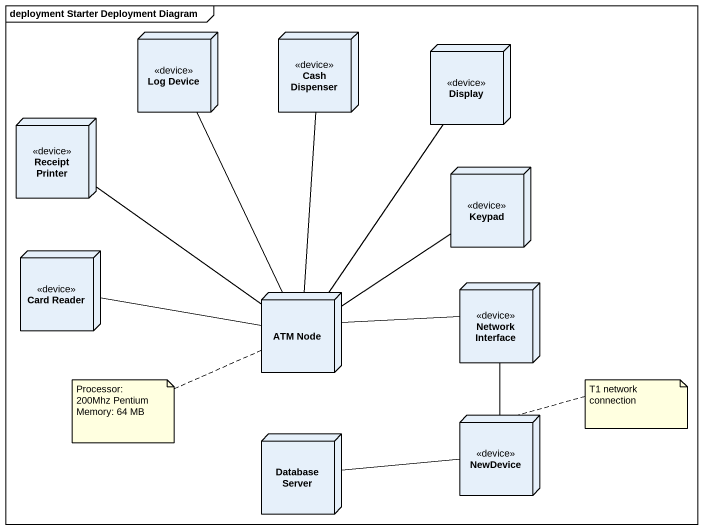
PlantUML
@startuml
mainframe deployment Starter Deployment Diagram
node "Log Device" as Log_Device <<device>>
node "Cash Dispenser" as Cash_Dispenser <<device>>
node Display <<device>>
node "Receipt Printer" as Receipt_Printer <<device>>
node Keypad <<device>>
node "Card Reader" as Card_Reader <<device>>
node "ATM Node" as ATM_Node
node "Network Interface" as Network_Interface <<device>>
node NewDevice <<device>>
node "Database Server" as Database_Server
ATM_Node -up- Log_Device
ATM_Node -up- Cash_Dispenser
ATM_Node -up- Display
ATM_Node -up- Receipt_Printer
ATM_Node -up- Keypad
ATM_Node -left- Card_Reader
ATM_Node -right- Network_Interface
Network_Interface -- NewDevice
Database_Server -right- NewDevice
note left of ATM_Node
  Processor:
  200Mhz Pentium
  Memory: 64 MB
end note
note right of NewDevice : T1 network connection
@enduml
